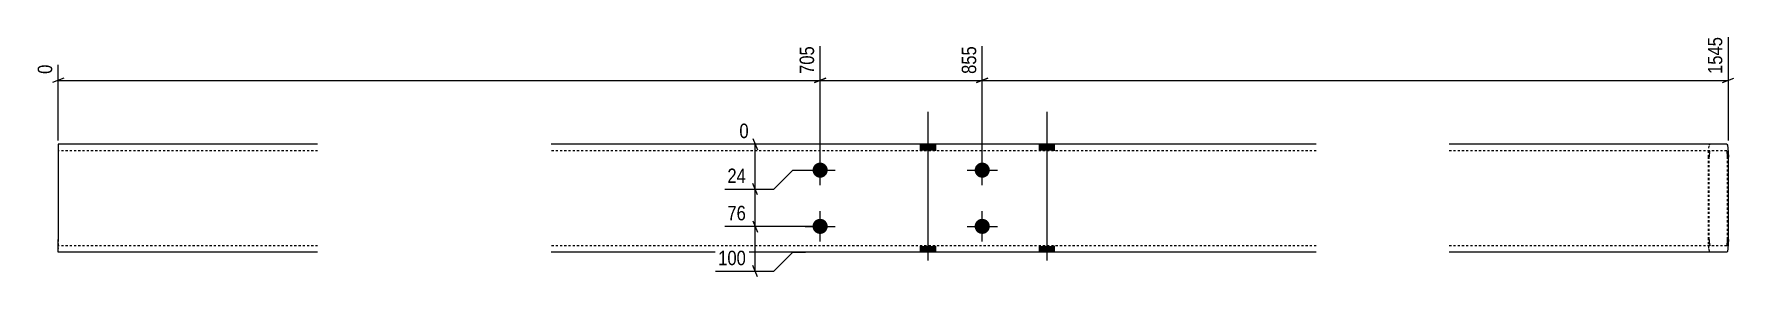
# Model space of a CAD drawing. Header units: millimetres. Extents: x 8 to 9438, y 8 to 358.
# Drawn here: x 7865 to 9438, y 10 to 235 of the extents above.
import ezdxf

# ---------------------------------------------------------------- set-up
doc = ezdxf.new("R2010")
doc.units = ezdxf.units.MM
doc.linetypes.add('DXK_LINE_DOT2', pattern=[3.9198, 1.9599, -1.9599])
doc.layers.add('MÅLSÆTNING', color=7, linetype='Continuous')
doc.layers.add('STÅL', color=7, linetype='Continuous')
doc.styles.add('Arial Narrow', font='ARIALN.TTF', dxfattribs={"height": 0.2})

msp = doc.modelspace()

# ---------------------------------------------------------------- hatches: boundary and pattern name
at = {"layer": 'STÅL', "linetype": 'Continuous'}
for points in [[(8699.7, 133.3), (8685.7, 133.3), (8685.7, 127.3), (8699.7, 127.3)], [(8809.7, 133.3), (8795.7, 133.3), (8795.7, 127.3), (8809.7, 127.3)], [(8592.7, 116.3, -1), (8592.7, 102.3, -1)], [(8742.7, 116.3, -1), (8742.7, 102.3, -1)], [(8592.7, 64.3, -1), (8592.7, 50.3, -1)], [(8742.7, 64.3, -1), (8742.7, 50.3, -1)], [(8699.7, 39.3), (8685.7, 39.3), (8685.7, 33.3), (8699.7, 33.3)], [(8809.7, 39.3), (8795.7, 39.3), (8795.7, 33.3), (8809.7, 33.3)]]:
    msp.add_hatch(color=3, dxfattribs=at).paths.add_polyline_path(points)

# ---------------------------------------------------------------- linework, layer by layer
at = {"layer": 'MÅLSÆTNING', "color": 7, "linetype": 'Continuous'}
for p, q in [((8592.7, 112.8), (8592.7, 223.8)), ((8592.7, 112.8), (8592.7, 223.8)), ((8742.7, 112.8), (8742.7, 223.8)), ((8742.7, 112.8), (8742.7, 223.8)), ((9433.1, 136.8), (9433.1, 232.4)), ((7887.7, 136.8), (7887.7, 206.8)), ((7892.9, 194.4), (7882.4, 190.2)), ((7887.7, 192.3), (8592.7, 192.3)), ((8597.9, 194.4), (8587.4, 190.2)), ((8587.4, 190.2), (8597.9, 194.4)), ((8592.7, 192.3), (8742.7, 192.3)), ((8747.9, 194.4), (8737.4, 190.2)), ((8737.4, 190.2), (8747.9, 194.4)), ((8742.7, 192.3), (9433.1, 192.3)), ((9427.8, 190.2), (9438.3, 194.4)), ((8579.2, 133.3), (8518, 133.3)), ((8530.4, 138.5), (8534.6, 128)), ((8532.5, 91.8), (8532.5, 133.3)), ((8534.6, 86.5), (8530.4, 97)), ((8534.6, 86.5), (8530.4, 97)), ((8550, 91.8), (8567.5, 109.3)), ((8550, 91.8), (8567.5, 109.3)), ((8567.5, 109.3), (8589.2, 109.3)), ((8567.5, 109.3), (8589.2, 109.3)), ((8504.4, 91.8), (8550, 91.8)), ((8504.4, 91.8), (8550, 91.8)), ((8532.5, 57.3), (8532.5, 91.8)), ((8589.2, 57.3), (8504.4, 57.3)), ((8589.2, 57.3), (8504.4, 57.3)), ((8530.4, 62.5), (8534.6, 52)), ((8530.4, 62.5), (8534.6, 52)), ((8532.5, 15.8), (8532.5, 57.3)), ((8550, 15.8), (8567.5, 33.3)), ((8567.5, 33.3), (8579.2, 33.3)), ((8495.9, 15.8), (8550, 15.8)), ((8534.6, 10.5), (8530.4, 21))]:
    msp.add_line(p, q, dxfattribs=at)
at = {"layer": 'STÅL', "color": 3, "linetype": 'Continuous'}
for p, q in [((8692.7, 25.8), (8692.7, 163.3)), ((8802.7, 25.8), (8802.7, 163.3)), ((8685.7, 127.3), (8685.7, 133.3)), ((8699.7, 127.3), (8699.7, 133.3)), ((8795.7, 127.3), (8795.7, 133.3)), ((8809.7, 127.3), (8809.7, 133.3)), ((8592.7, 95.3), (8592.7, 123.3)), ((8742.7, 95.3), (8742.7, 123.3)), ((8578.7, 109.3), (8606.7, 109.3)), ((8728.7, 109.3), (8756.7, 109.3)), ((8592.7, 43.3), (8592.7, 71.3)), ((8742.7, 43.3), (8742.7, 71.3)), ((8578.7, 57.3), (8606.7, 57.3)), ((8728.7, 57.3), (8756.7, 57.3)), ((8685.7, 33.3), (8685.7, 39.3)), ((8699.7, 33.3), (8699.7, 39.3)), ((8795.7, 33.3), (8795.7, 39.3)), ((8809.7, 33.3), (8809.7, 39.3))]:
    msp.add_line(p, q, dxfattribs=at)
at = {"layer": 'STÅL', "color": 2, "linetype": 'Continuous'}
for p, q in [((7887.7, 133.3), (7887.7, 121.3)), ((8127.7, 133.3), (7887.7, 133.3)), ((9051.7, 133.3), (8343.7, 133.3)), ((9431.6, 133.3), (9174.7, 133.3)), ((9431.6, 133.3), (9432.2, 132.3)), ((9432.2, 132.3), (9432.7, 129.7)), ((9432.7, 129.7), (9433, 125.8)), ((7887.7, 121.3), (7887.7, 45.3)), ((9433, 125.8), (9433.1, 121.3)), ((9433.1, 45.3), (9433.1, 121.3)), ((7887.7, 34.2), (7887.7, 45.3)), ((7887.7, 33.3), (7887.7, 34.2)), ((8127.7, 33.3), (7887.7, 33.3)), ((9051.7, 33.3), (8343.7, 33.3)), ((9431.6, 33.3), (9174.7, 33.3)), ((9432.2, 34.2), (9431.6, 33.3)), ((9432.7, 36.8), (9432.2, 34.2)), ((9433, 40.7), (9432.7, 36.8)), ((9433.1, 45.3), (9433, 40.7))]:
    msp.add_line(p, q, dxfattribs=at)
at = {"layer": 'STÅL', "color": 7, "linetype": 'DXK_LINE_DOT2'}
for p, q in [((7887.7, 133.3), (7887.7, 132.3)), ((7887.7, 132.3), (7887.7, 129.7)), ((8127.7, 127.3), (7887.7, 127.3)), ((9051.7, 127.3), (8343.7, 127.3)), ((9431.6, 127.3), (9174.7, 127.3)), ((9414.8, 125.8), (9415.1, 129.7)), ((9415.1, 129.7), (9415.6, 132.3)), ((9415.6, 132.3), (9416.1, 133.3)), ((9415.7, 125.8), (9415.9, 126.8)), ((9415.9, 126.8), (9416.1, 127.3)), ((9431.9, 126.8), (9431.6, 127.3)), ((9432.1, 125.5), (9431.9, 126.8)), ((9414.7, 121.3), (9414.8, 125.8)), ((9414.7, 45.3), (9414.7, 121.3)), ((9415.5, 123.5), (9415.4, 121.3)), ((9415.4, 45.3), (9415.4, 121.3)), ((9415.6, 125.5), (9415.5, 123.5)), ((9415.6, 125.5), (9415.7, 125.8)), ((9432.3, 123.5), (9432.1, 125.5)), ((9432.4, 121.3), (9432.3, 123.5)), ((9432.4, 45.3), (9432.4, 121.3)), ((7887.7, 45.3), (7887.7, 36.8)), ((8127.7, 39.3), (7887.7, 39.3)), ((9051.7, 39.3), (8343.7, 39.3)), ((9431.6, 39.3), (9174.7, 39.3)), ((9414.8, 40.7), (9414.7, 45.3)), ((9415.1, 36.8), (9414.8, 40.7)), ((9415.6, 34.2), (9415.1, 36.8)), ((9415.4, 45.3), (9415.5, 43)), ((9415.5, 43), (9415.6, 41)), ((9415.6, 41), (9415.9, 39.7)), ((9416.1, 33.3), (9415.6, 34.2)), ((9415.9, 39.7), (9416.1, 39.3)), ((9431.6, 39.3), (9431.9, 39.7)), ((9431.9, 39.7), (9432.1, 41)), ((9432.1, 41), (9432.3, 43)), ((9432.3, 43), (9432.4, 45.3))]:
    msp.add_line(p, q, dxfattribs=at)

# ---------------------------------------------------------------- next in the draw order: wipeouts: each hides what was drawn before it
at = {"color": 0, "linetype": 'Continuous'}
for points in [[(8589.9, 226.6), (8570.3, 226.6), (8570.3, 195.5), (8589.9, 195.5)], [(8739.9, 226.6), (8720.3, 226.6), (8720.3, 195.5), (8739.9, 195.5)], [(9430.3, 235.2), (9410.7, 235.2), (9410.7, 195.5), (9430.3, 195.5)], [(7884.9, 209.6), (7865.3, 209.6), (7865.3, 195.5), (7884.9, 195.5)], [(8529.4, 136.1), (8529.4, 155.7), (8515.2, 155.7), (8515.2, 136.1)], [(8526.8, 94.6), (8526.8, 114.2), (8504.1, 114.2), (8504.1, 94.6)], [(8526.8, 60.1), (8526.8, 79.7), (8504.1, 79.7), (8504.1, 60.1)], [(8526.8, 18.6), (8526.8, 38.2), (8495.6, 38.2), (8495.6, 18.6)]]:
    msp.add_wipeout(points, dxfattribs=at).dxf.layer = 'MÅLSÆTNING'

# ---------------------------------------------------------------- next in the draw order: texts
at = {"layer": 'MÅLSÆTNING', "color": 3, "linetype": 'Continuous', "style": 'Arial Narrow'}
for s, height, p in [('705', 13.36, (8587.1, 198.3)), ('855', 13.36, (8737.1, 198.3)), ('1545', 13.36, (9427.5, 198.3)), ('0', 13.4, (7882.1, 198.3))]:
    msp.add_text(s, height=height, rotation=90.0002, dxfattribs=at).set_placement(p)
for s, height, p in [('0', 13.4, (8518, 138.9)), ('24', 13.36, (8506.9, 97.4)), ('76', 13.36, (8506.9, 62.9)), ('100', 13.36, (8498.4, 21.4))]:
    msp.add_text(s, height=height, dxfattribs=at).set_placement(p)

doc.saveas('drawing.dxf')
